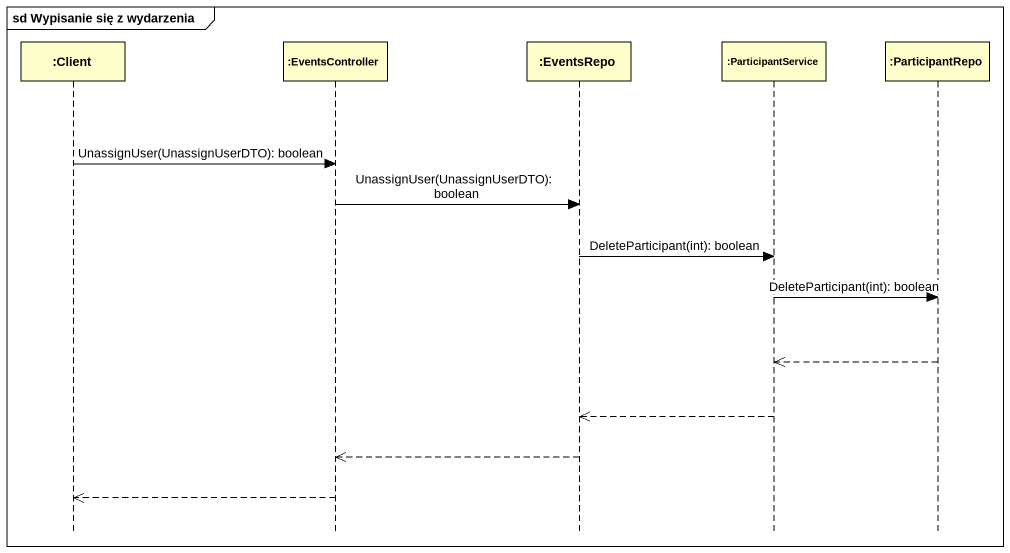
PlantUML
@startuml
mainframe sd Wypisanie się z wydarzenia
hide footbox
participant ":Client" as Client
participant ":EventsController" as EventsController
participant ":EventsRepo" as EventsRepo
participant ":ParticipantService" as ParticipantService
participant ":ParticipantRepo" as ParticipantRepo

Client -> EventsController : UnassignUser(UnassignUserDTO): boolean
EventsController -> EventsRepo : UnassignUser(UnassignUserDTO): boolean
EventsRepo -> ParticipantService : DeleteParticipant(int): boolean
ParticipantService -> ParticipantRepo : DeleteParticipant(int): boolean
ParticipantRepo -->> ParticipantService
ParticipantService -->> EventsRepo
EventsRepo -->> EventsController
EventsController -->> Client
@enduml
